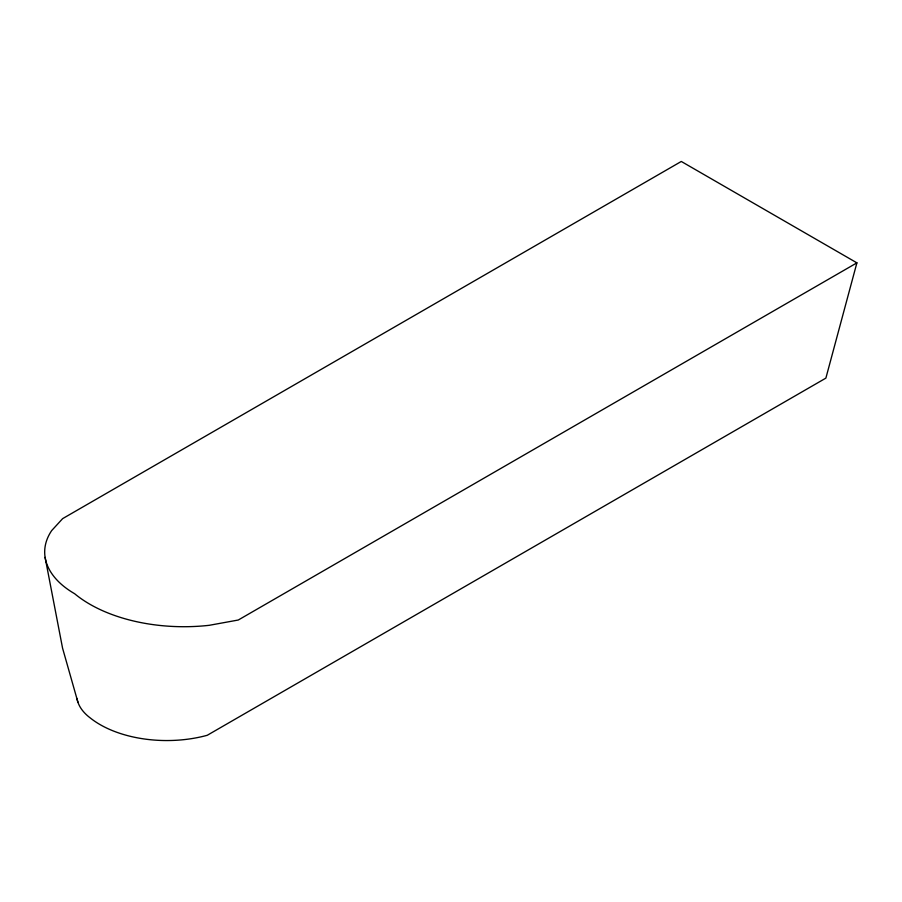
<?xml version="1.0" encoding="UTF-8"?>
<svg xmlns="http://www.w3.org/2000/svg" width="902" height="902" viewBox="0 0 902 902"><rect width="100%" height="100%" fill="white"/><g stroke="black" fill="none" stroke-linecap="round" stroke-linejoin="round"><path stroke-width="1.35" d="M856.9 262.854L238.263 620.024L209.219 625.312A132.752 76.535 0.1 0 1 74.618 593.708A102.208 58.934 0.1 0 1 51.685 530.579L62.644 518.627L681.292 161.458L856.9 262.854L825.882 378.118L207.246 735.288A94.383 54.492 0 0 1 90.211 717.913A65.35 37.726 0 0 1 76.974 698.419M77.888 702.117L62.565 648.155L45.1 557.357"/></g></svg>
